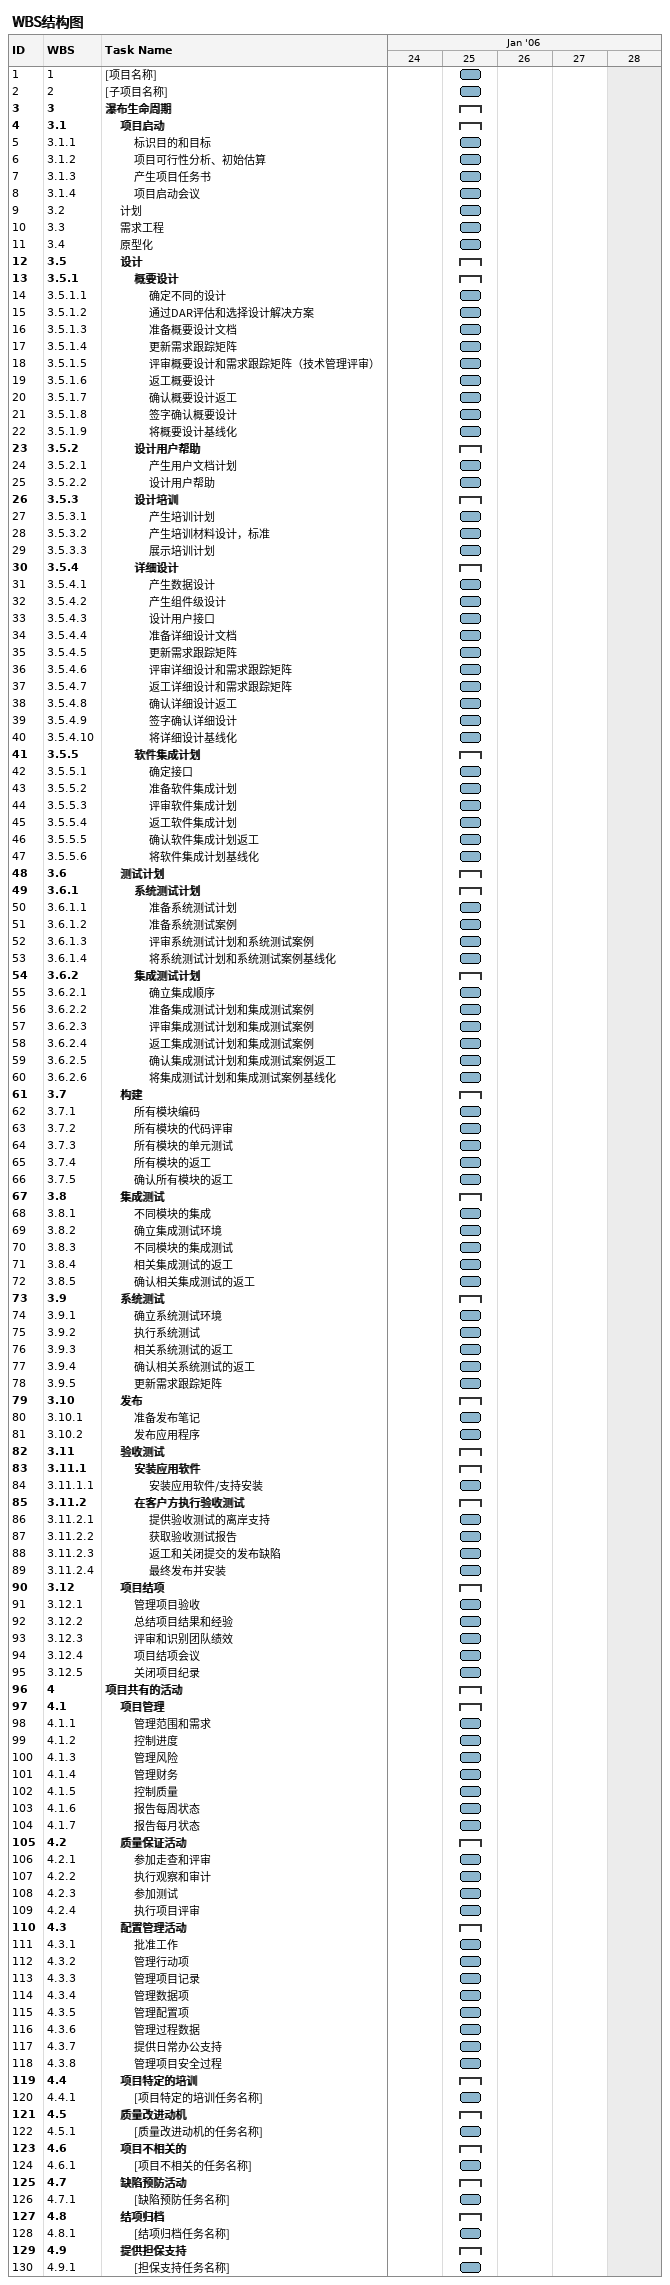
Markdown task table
WBS结构图

| ID | WBS | Task | Start | Finish |
|---|---|---|---|---|
| 1 | 1 | [项目名称] | 2006-01-25 | 2006-01-25 |
| 2 | 2 | [子项目名称] | 2006-01-25 | 2006-01-25 |
| 3 | 3 | **瀑布生命周期** | 2006-01-25 | 2006-01-25 |
| 4 | 3.1 | **项目启动** | 2006-01-25 | 2006-01-25 |
| 5 | 3.1.1 | 标识目的和目标 | 2006-01-25 | 2006-01-25 |
| 6 | 3.1.2 | 项目可行性分析、初始估算 | 2006-01-25 | 2006-01-25 |
| 7 | 3.1.3 | 产生项目任务书 | 2006-01-25 | 2006-01-25 |
| 8 | 3.1.4 | 项目启动会议 | 2006-01-25 | 2006-01-25 |
| 9 | 3.2 | 计划 | 2006-01-25 | 2006-01-25 |
| 10 | 3.3 | 需求工程 | 2006-01-25 | 2006-01-25 |
| 11 | 3.4 | 原型化 | 2006-01-25 | 2006-01-25 |
| 12 | 3.5 | **设计** | 2006-01-25 | 2006-01-25 |
| 13 | 3.5.1 | **概要设计** | 2006-01-25 | 2006-01-25 |
| 14 | 3.5.1.1 | 确定不同的设计 | 2006-01-25 | 2006-01-25 |
| 15 | 3.5.1.2 | 通过DAR评估和选择设计解决方案 | 2006-01-25 | 2006-01-25 |
| 16 | 3.5.1.3 | 准备概要设计文档 | 2006-01-25 | 2006-01-25 |
| 17 | 3.5.1.4 | 更新需求跟踪矩阵 | 2006-01-25 | 2006-01-25 |
| 18 | 3.5.1.5 | 评审概要设计和需求跟踪矩阵（技术管理评审） | 2006-01-25 | 2006-01-25 |
| 19 | 3.5.1.6 | 返工概要设计 | 2006-01-25 | 2006-01-25 |
| 20 | 3.5.1.7 | 确认概要设计返工 | 2006-01-25 | 2006-01-25 |
| 21 | 3.5.1.8 | 签字确认概要设计 | 2006-01-25 | 2006-01-25 |
| 22 | 3.5.1.9 | 将概要设计基线化 | 2006-01-25 | 2006-01-25 |
| 23 | 3.5.2 | **设计用户帮助** | 2006-01-25 | 2006-01-25 |
| 24 | 3.5.2.1 | 产生用户文档计划 | 2006-01-25 | 2006-01-25 |
| 25 | 3.5.2.2 | 设计用户帮助 | 2006-01-25 | 2006-01-25 |
| 26 | 3.5.3 | **设计培训** | 2006-01-25 | 2006-01-25 |
| 27 | 3.5.3.1 | 产生培训计划 | 2006-01-25 | 2006-01-25 |
| 28 | 3.5.3.2 | 产生培训材料设计，标准 | 2006-01-25 | 2006-01-25 |
| 29 | 3.5.3.3 | 展示培训计划 | 2006-01-25 | 2006-01-25 |
| 30 | 3.5.4 | **详细设计** | 2006-01-25 | 2006-01-25 |
| 31 | 3.5.4.1 | 产生数据设计 | 2006-01-25 | 2006-01-25 |
| 32 | 3.5.4.2 | 产生组件级设计 | 2006-01-25 | 2006-01-25 |
| 33 | 3.5.4.3 | 设计用户接口 | 2006-01-25 | 2006-01-25 |
| 34 | 3.5.4.4 | 准备详细设计文档 | 2006-01-25 | 2006-01-25 |
| 35 | 3.5.4.5 | 更新需求跟踪矩阵 | 2006-01-25 | 2006-01-25 |
| 36 | 3.5.4.6 | 评审详细设计和需求跟踪矩阵 | 2006-01-25 | 2006-01-25 |
| 37 | 3.5.4.7 | 返工详细设计和需求跟踪矩阵 | 2006-01-25 | 2006-01-25 |
| 38 | 3.5.4.8 | 确认详细设计返工 | 2006-01-25 | 2006-01-25 |
| 39 | 3.5.4.9 | 签字确认详细设计 | 2006-01-25 | 2006-01-25 |
| 40 | 3.5.4.10 | 将详细设计基线化 | 2006-01-25 | 2006-01-25 |
| 41 | 3.5.5 | **软件集成计划** | 2006-01-25 | 2006-01-25 |
| 42 | 3.5.5.1 | 确定接口 | 2006-01-25 | 2006-01-25 |
| 43 | 3.5.5.2 | 准备软件集成计划 | 2006-01-25 | 2006-01-25 |
| 44 | 3.5.5.3 | 评审软件集成计划 | 2006-01-25 | 2006-01-25 |
| 45 | 3.5.5.4 | 返工软件集成计划 | 2006-01-25 | 2006-01-25 |
| 46 | 3.5.5.5 | 确认软件集成计划返工 | 2006-01-25 | 2006-01-25 |
| 47 | 3.5.5.6 | 将软件集成计划基线化 | 2006-01-25 | 2006-01-25 |
| 48 | 3.6 | **测试计划** | 2006-01-25 | 2006-01-25 |
| 49 | 3.6.1 | **系统测试计划** | 2006-01-25 | 2006-01-25 |
| 50 | 3.6.1.1 | 准备系统测试计划 | 2006-01-25 | 2006-01-25 |
| 51 | 3.6.1.2 | 准备系统测试案例 | 2006-01-25 | 2006-01-25 |
| 52 | 3.6.1.3 | 评审系统测试计划和系统测试案例 | 2006-01-25 | 2006-01-25 |
| 53 | 3.6.1.4 | 将系统测试计划和系统测试案例基线化 | 2006-01-25 | 2006-01-25 |
| 54 | 3.6.2 | **集成测试计划** | 2006-01-25 | 2006-01-25 |
| 55 | 3.6.2.1 | 确立集成顺序 | 2006-01-25 | 2006-01-25 |
| 56 | 3.6.2.2 | 准备集成测试计划和集成测试案例 | 2006-01-25 | 2006-01-25 |
| 57 | 3.6.2.3 | 评审集成测试计划和集成测试案例 | 2006-01-25 | 2006-01-25 |
| 58 | 3.6.2.4 | 返工集成测试计划和集成测试案例 | 2006-01-25 | 2006-01-25 |
| 59 | 3.6.2.5 | 确认集成测试计划和集成测试案例返工 | 2006-01-25 | 2006-01-25 |
| 60 | 3.6.2.6 | 将集成测试计划和集成测试案例基线化 | 2006-01-25 | 2006-01-25 |
| 61 | 3.7 | **构建** | 2006-01-25 | 2006-01-25 |
| 62 | 3.7.1 | 所有模块编码 | 2006-01-25 | 2006-01-25 |
| 63 | 3.7.2 | 所有模块的代码评审 | 2006-01-25 | 2006-01-25 |
| 64 | 3.7.3 | 所有模块的单元测试 | 2006-01-25 | 2006-01-25 |
| 65 | 3.7.4 | 所有模块的返工 | 2006-01-25 | 2006-01-25 |
| 66 | 3.7.5 | 确认所有模块的返工 | 2006-01-25 | 2006-01-25 |
| 67 | 3.8 | **集成测试** | 2006-01-25 | 2006-01-25 |
| 68 | 3.8.1 | 不同模块的集成 | 2006-01-25 | 2006-01-25 |
| 69 | 3.8.2 | 确立集成测试环境 | 2006-01-25 | 2006-01-25 |
| 70 | 3.8.3 | 不同模块的集成测试 | 2006-01-25 | 2006-01-25 |
| 71 | 3.8.4 | 相关集成测试的返工 | 2006-01-25 | 2006-01-25 |
| 72 | 3.8.5 | 确认相关集成测试的返工 | 2006-01-25 | 2006-01-25 |
| 73 | 3.9 | **系统测试** | 2006-01-25 | 2006-01-25 |
| 74 | 3.9.1 | 确立系统测试环境 | 2006-01-25 | 2006-01-25 |
| 75 | 3.9.2 | 执行系统测试 | 2006-01-25 | 2006-01-25 |
| 76 | 3.9.3 | 相关系统测试的返工 | 2006-01-25 | 2006-01-25 |
| 77 | 3.9.4 | 确认相关系统测试的返工 | 2006-01-25 | 2006-01-25 |
| 78 | 3.9.5 | 更新需求跟踪矩阵 | 2006-01-25 | 2006-01-25 |
| 79 | 3.10 | **发布** | 2006-01-25 | 2006-01-25 |
| 80 | 3.10.1 | 准备发布笔记 | 2006-01-25 | 2006-01-25 |
| 81 | 3.10.2 | 发布应用程序 | 2006-01-25 | 2006-01-25 |
| 82 | 3.11 | **验收测试** | 2006-01-25 | 2006-01-25 |
| 83 | 3.11.1 | **安装应用软件** | 2006-01-25 | 2006-01-25 |
| 84 | 3.11.1.1 | 安装应用软件/支持安装 | 2006-01-25 | 2006-01-25 |
| 85 | 3.11.2 | **在客户方执行验收测试** | 2006-01-25 | 2006-01-25 |
| 86 | 3.11.2.1 | 提供验收测试的离岸支持 | 2006-01-25 | 2006-01-25 |
| 87 | 3.11.2.2 | 获取验收测试报告 | 2006-01-25 | 2006-01-25 |
| 88 | 3.11.2.3 | 返工和关闭提交的发布缺陷 | 2006-01-25 | 2006-01-25 |
| 89 | 3.11.2.4 | 最终发布并安装 | 2006-01-25 | 2006-01-25 |
| 90 | 3.12 | **项目结项** | 2006-01-25 | 2006-01-25 |
| 91 | 3.12.1 | 管理项目验收 | 2006-01-25 | 2006-01-25 |
| 92 | 3.12.2 | 总结项目结果和经验 | 2006-01-25 | 2006-01-25 |
| 93 | 3.12.3 | 评审和识别团队绩效 | 2006-01-25 | 2006-01-25 |
| 94 | 3.12.4 | 项目结项会议 | 2006-01-25 | 2006-01-25 |
| 95 | 3.12.5 | 关闭项目纪录 | 2006-01-25 | 2006-01-25 |
| 96 | 4 | **项目共有的活动** | 2006-01-25 | 2006-01-25 |
| 97 | 4.1 | **项目管理** | 2006-01-25 | 2006-01-25 |
| 98 | 4.1.1 | 管理范围和需求 | 2006-01-25 | 2006-01-25 |
| 99 | 4.1.2 | 控制进度 | 2006-01-25 | 2006-01-25 |
| 100 | 4.1.3 | 管理风险 | 2006-01-25 | 2006-01-25 |
| 101 | 4.1.4 | 管理财务 | 2006-01-25 | 2006-01-25 |
| 102 | 4.1.5 | 控制质量 | 2006-01-25 | 2006-01-25 |
| 103 | 4.1.6 | 报告每周状态 | 2006-01-25 | 2006-01-25 |
| 104 | 4.1.7 | 报告每月状态 | 2006-01-25 | 2006-01-25 |
| 105 | 4.2 | **质量保证活动** | 2006-01-25 | 2006-01-25 |
| 106 | 4.2.1 | 参加走查和评审 | 2006-01-25 | 2006-01-25 |
| 107 | 4.2.2 | 执行观察和审计 | 2006-01-25 | 2006-01-25 |
| 108 | 4.2.3 | 参加测试 | 2006-01-25 | 2006-01-25 |
| 109 | 4.2.4 | 执行项目评审 | 2006-01-25 | 2006-01-25 |
| 110 | 4.3 | **配置管理活动** | 2006-01-25 | 2006-01-25 |
| 111 | 4.3.1 | 批准工作 | 2006-01-25 | 2006-01-25 |
| 112 | 4.3.2 | 管理行动项 | 2006-01-25 | 2006-01-25 |
| 113 | 4.3.3 | 管理项目记录 | 2006-01-25 | 2006-01-25 |
| 114 | 4.3.4 | 管理数据项 | 2006-01-25 | 2006-01-25 |
| 115 | 4.3.5 | 管理配置项 | 2006-01-25 | 2006-01-25 |
| 116 | 4.3.6 | 管理过程数据 | 2006-01-25 | 2006-01-25 |
| 117 | 4.3.7 | 提供日常办公支持 | 2006-01-25 | 2006-01-25 |
| 118 | 4.3.8 | 管理项目安全过程 | 2006-01-25 | 2006-01-25 |
| 119 | 4.4 | **项目特定的培训** | 2006-01-25 | 2006-01-25 |
| 120 | 4.4.1 | [项目特定的培训任务名称] | 2006-01-25 | 2006-01-25 |
| 121 | 4.5 | **质量改进动机** | 2006-01-25 | 2006-01-25 |
| 122 | 4.5.1 | [质量改进动机的任务名称] | 2006-01-25 | 2006-01-25 |
| 123 | 4.6 | **项目不相关的** | 2006-01-25 | 2006-01-25 |
| 124 | 4.6.1 | [项目不相关的任务名称] | 2006-01-25 | 2006-01-25 |
| 125 | 4.7 | **缺陷预防活动** | 2006-01-25 | 2006-01-25 |
| 126 | 4.7.1 | [缺陷预防任务名称] | 2006-01-25 | 2006-01-25 |
| 127 | 4.8 | **结项归档** | 2006-01-25 | 2006-01-25 |
| 128 | 4.8.1 | [结项归档任务名称] | 2006-01-25 | 2006-01-25 |
| 129 | 4.9 | **提供担保支持** | 2006-01-25 | 2006-01-25 |
| 130 | 4.9.1 | [担保支持任务名称] | 2006-01-25 | 2006-01-25 |
